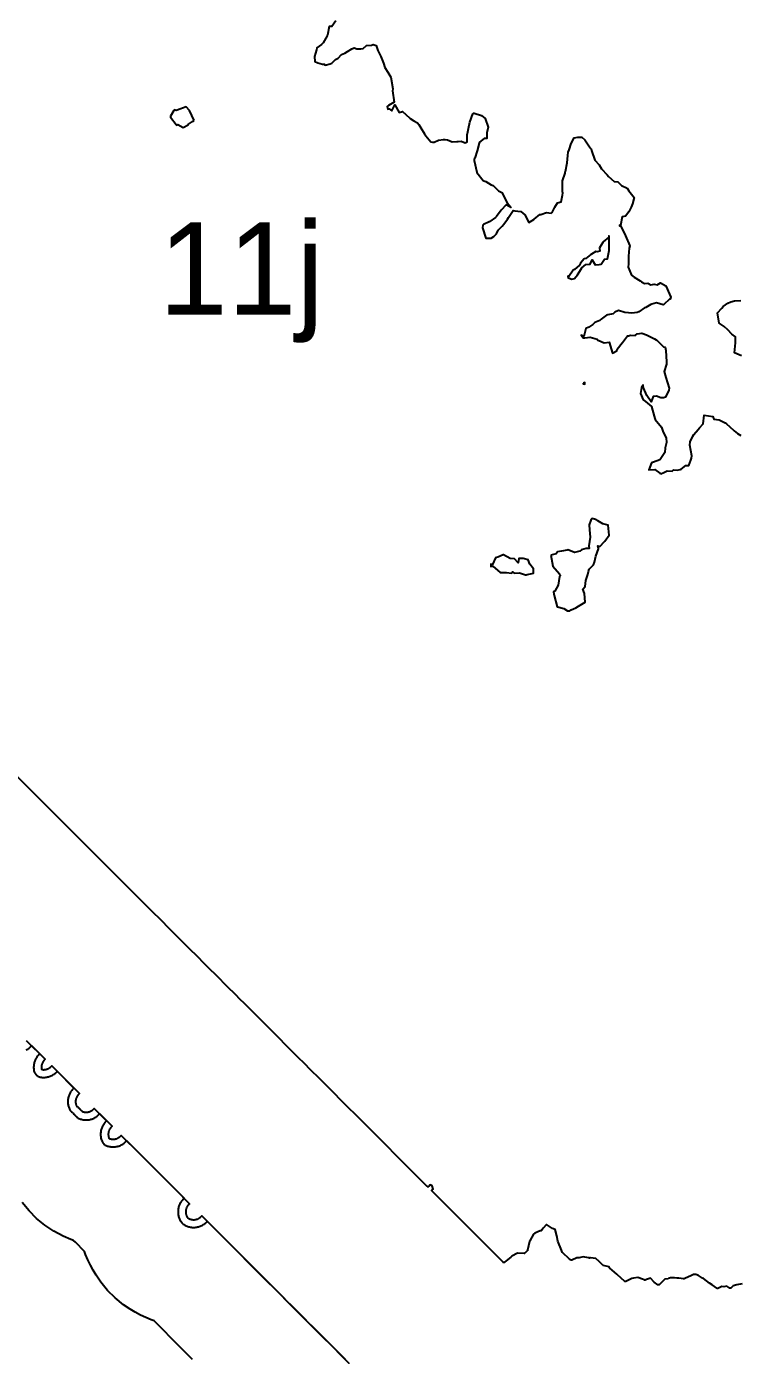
# Model space of a CAD drawing. Header units: millimetres. Extents: x 0 to 600, y 0 to 900.
# Drawn here: x 409.6 to 455.8, y 614.4 to 700.6 of the extents above; entities that cross this region are included whole.
import ezdxf
from ezdxf.enums import TextEntityAlignment as Align

# ---------------------------------------------------------------- set-up
doc = ezdxf.new("R2010")
doc.units = ezdxf.units.MM
doc.layers.add('CORTE', color=1, linetype='Continuous')
doc.layers.add('GRABADO', color=5, linetype='Continuous')

msp = doc.modelspace()

# ---------------------------------------------------------------- linework, layer by layer
at = {"layer": 'CORTE'}
for points in [[(429.678, 700.942), (429.423, 700.567), (429.243, 700.564), (429.127, 700.021), (429.111, 699.981), (429.104, 699.977), (428.85, 699.507), (428.753, 699.411), (428.437, 699.189), (428.411, 699.063), (428.292, 698.639), (428.315, 698.299), (428.494, 698.22), (428.812, 698.139), (428.94, 698.123), (428.988, 698.074), (429.298, 698.162), (429.422, 698.205), (429.658, 698.441), (429.828, 698.527), (430.034, 698.769), (430.266, 698.851), (430.434, 698.955), (430.719, 699.133), (430.862, 699.198), (431.03, 699.129), (431.288, 699.117), (431.436, 699.157), (431.656, 699.34), (431.992, 699.365), (432.097, 699.405), (432.289, 699.348), (432.389, 699.008), (432.586, 698.625), (432.754, 698.202), (432.859, 697.919), (433.054, 697.609), (433.231, 697.297), (433.371, 696.525), (433.346, 696.398), (433.448, 695.676), (433.097, 695.457), (432.994, 695.396), (433.036, 695.212), (433.126, 695.228), (433.304, 695.116), (433.507, 695.487), (433.775, 694.991), (433.999, 695.053), (434.452, 694.648), (434.503, 694.612), (434.722, 694.463), (434.972, 694.335), (435.048, 694.226), (435.175, 694.009), (435.412, 693.613), (435.519, 693.486), (435.827, 693.092), (435.948, 693.072), (436.053, 693.083), (436.329, 693.199), (436.651, 693.241), (436.772, 693.238), (436.912, 693.218), (437.221, 693.086), (437.513, 693.113), (437.617, 693.128), (437.806, 693.139), (438.06, 693.022), (438.183, 693.087), (438.185, 693.542), (438.239, 693.741), (438.269, 693.956), (438.354, 694.373), (438.561, 694.915), (438.572, 694.934), (438.6, 694.96), (438.642, 694.963), (439.11, 694.805), (439.36, 694.615), (439.556, 694.043), (439.469, 693.674), (439.462, 693.309), (439.287, 693.321), (438.984, 693.082), (438.968, 693.003), (438.848, 692.502), (438.678, 692.028), (438.651, 691.967), (438.649, 691.888), (438.816, 691.122), (438.819, 691.108), (438.825, 691.101), (439.224, 690.579), (439.277, 690.556), (439.392, 690.528), (439.739, 690.299), (439.879, 690.272), (440.229, 689.922), (440.438, 689.817), (440.779, 689.149), (441.029, 688.86), (441.015, 688.842), (440.726, 689.006), (440.393, 688.672), (440.101, 688.251), (440.038, 688.187), (439.654, 687.937), (439.63, 687.913), (439.61, 687.917), (439.25, 687.74), (439.199, 687.699), (439.186, 687.517), (439.411, 686.846), (439.755, 686.843), (439.921, 686.953), (440.092, 687.124), (440.206, 687.377), (440.452, 687.623), (440.569, 687.76), (440.801, 688.077), (440.867, 688.191), (441.179, 688.653), (441.289, 688.621), (441.672, 688.572), (441.94, 688.361), (442.197, 687.866), (442.504, 688.067), (442.528, 688.091), (442.54, 688.089), (442.901, 688.375), (442.962, 688.389), (443.332, 688.507), (443.631, 688.466), (443.697, 688.516), (443.884, 688.866), (444.042, 689.134), (444.296, 689.212), (444.364, 689.632), (444.402, 689.773), (444.365, 689.877), (444.376, 690.558), (444.541, 691.063), (444.55, 691.136), (444.57, 691.175), (444.667, 691.744), (444.717, 692.213), (444.736, 692.422), (444.796, 692.575), (444.932, 692.983), (445.137, 693.35), (445.371, 693.39), (445.63, 693.393), (445.819, 693.227), (446.175, 692.708), (446.241, 692.637), (446.26, 692.525), (446.476, 691.9), (446.755, 691.605), (446.898, 691.35), (447.263, 690.959), (447.364, 690.85), (447.725, 690.525), (447.96, 690.501), (448.194, 690.267), (448.562, 690.091), (448.68, 689.913), (449.016, 689.492), (448.919, 689.083), (448.827, 688.854), (448.676, 688.561), (448.455, 688.284), (448.248, 688.23), (448.134, 687.672), (448.065, 687.681), (448.076, 687.638), (448.152, 687.626), (448.464, 687.001), (448.73, 686.352), (448.702, 686.208), (448.656, 685.673), (448.657, 685.187), (448.632, 684.973), (448.843, 684.458), (449.031, 684.323), (449.413, 684.077), (449.495, 684.015), (449.698, 683.912), (449.906, 683.927), (450.102, 683.829), (450.325, 683.859), (450.503, 683.822), (450.735, 683.942), (451.075, 683.751), (451.317, 683.223), (451.409, 683.023), (451.348, 682.9), (451.321, 682.891), (450.956, 682.548), (450.933, 682.533), (450.9, 682.532), (450.472, 682.65), (450.167, 682.559), (450.094, 682.541), (449.769, 682.352), (449.712, 682.34), (449.702, 682.329), (449.321, 682.076), (449.205, 682.037), (448.877, 681.995), (448.431, 682.036), (448.425, 682.039), (448.014, 682.167), (447.76, 682.041), (447.654, 681.945), (447.319, 681.877), (447.248, 681.865), (447.233, 681.845), (446.876, 681.589), (446.804, 681.518), (446.476, 681.374), (446.342, 681.249), (446.091, 681.075), (445.887, 680.986), (445.761, 680.474), (445.587, 680.565), (445.71, 680.39), (445.755, 680.389), (445.82, 680.38), (446.172, 680.424), (446.613, 680.296), (446.657, 680.239), (446.74, 680.219), (447.073, 680.067), (447.39, 680.1), (447.625, 679.397), (447.902, 679.551), (447.913, 679.648), (448.249, 680.053), (448.275, 680.085), (448.594, 680.514), (448.663, 680.526), (448.784, 680.568), (449.081, 680.54), (449.219, 680.644), (449.512, 680.683), (449.821, 680.577), (449.986, 680.491), (450.337, 680.325), (450.448, 680.257), (450.486, 680.229), (450.929, 679.807), (451.035, 679.785), (451.071, 679.573), (451.127, 678.825), (451.128, 678.763), (451.114, 678.67), (450.963, 678.194), (451.067, 677.805), (451.3, 677.125), (451.278, 676.987), (451.05, 676.545), (450.933, 676.504), (450.745, 676.485), (450.468, 676.602), (450.255, 676.589), (450.117, 676.225), (449.837, 676.655), (449.631, 677.139), (449.606, 677.32), (449.588, 677.311), (449.58, 677.301), (449.5, 677.171), (449.433, 676.777), (449.6, 676.372), (449.752, 676.252), (450.152, 675.935), (450.329, 675.299), (450.366, 675.145), (450.393, 675.095), (450.784, 674.594), (450.893, 674.275), (451.086, 673.894), (451.125, 673.592), (451.037, 673.246), (451.011, 672.942), (450.701, 672.491), (450.676, 672.466), (450.268, 672.326), (450.151, 672.278), (449.977, 671.824), (450.352, 671.849), (450.678, 671.606), (450.789, 671.572), (450.868, 671.599), (451.169, 671.762), (451.483, 671.735), (451.572, 671.817), (451.806, 671.799), (451.999, 671.845), (452.077, 671.863), (452.374, 672.113), (452.562, 672.109), (452.696, 672.453), (452.737, 672.589), (452.755, 672.739), (452.625, 673.422), (452.661, 673.648), (452.816, 674.019), (452.898, 674.126), (453.163, 674.431), (453.262, 674.548), (453.487, 674.816), (453.568, 675.361), (453.849, 675.319), (454.113, 675.275), (454.194, 675.107), (454.537, 675.066), (454.923, 674.867), (455.014, 674.818), (455.459, 674.392), (455.504, 674.352), (455.733, 674.192), (455.941, 674.061)], [(455.975, 679.228), (455.539, 679.412), (455.599, 680.063), (455.584, 680.442), (455.35, 680.62), (455.09, 680.897), (454.859, 681.128), (454.529, 681.339), (454.421, 681.997), (454.699, 682.318), (454.802, 682.42), (455.095, 682.641), (455.284, 682.717), (455.523, 682.779), (455.941, 682.816)], [(456.016, 619.039), (455.675, 618.97), (455.432, 618.911), (455.321, 618.783), (455.318, 618.78), (455.313, 618.775), (455.308, 618.772), (455.3, 618.766), (455.287, 618.762), (455.277, 618.76), (455.268, 618.759), (455.264, 618.759), (455.253, 618.76), (455.244, 618.763), (455.234, 618.766), (455.032, 618.891), (454.844, 618.854), (454.838, 618.853), (454.833, 618.853), (454.829, 618.853), (454.706, 618.862), (454.457, 618.745), (454.452, 618.742), (454.443, 618.74), (454.439, 618.739), (454.431, 618.738), (454.424, 618.738), (454.413, 618.738), (454.395, 618.743), (454.386, 618.749), (454.384, 618.751), (454.081, 618.97), (453.912, 619.091), (453.513, 619.379), (453.451, 619.415), (453.448, 619.417), (453.199, 619.59), (453.02, 619.642), (452.873, 619.651), (452.659, 619.534), (452.651, 619.531), (452.644, 619.529), (452.585, 619.517), (452.259, 619.365), (452.253, 619.363), (452.247, 619.361), (452.237, 619.359), (452.228, 619.359), (452.222, 619.359), (451.927, 619.401), (451.793, 619.416), (451.644, 619.425), (451.388, 619.425), (451.243, 619.377), (451.235, 619.375), (451.001, 619.352), (450.804, 619.132), (450.802, 619.129), (450.646, 618.985), (450.642, 618.982), (450.637, 618.978), (450.626, 618.973), (450.618, 618.97), (450.615, 618.969), (450.604, 618.967), (450.59, 618.967), (450.581, 618.969), (450.574, 618.97), (450.566, 618.973), (450.555, 618.979), (450.323, 619.151), (450.318, 619.156), (450.089, 619.409), (449.829, 619.316), (449.728, 619.286), (449.717, 619.284), (449.706, 619.284), (449.696, 619.285), (449.685, 619.288), (449.68, 619.29), (449.564, 619.341), (449.254, 619.461), (448.985, 619.41), (448.875, 619.389), (448.491, 619.19), (448.485, 619.187), (448.478, 619.185), (448.47, 619.183), (448.461, 619.182), (448.454, 619.182), (448.444, 619.183), (448.436, 619.185), (448.434, 619.185), (448.422, 619.189), (448.409, 619.199), (447.924, 619.655), (447.902, 619.67), (447.441, 620.066), (447.432, 620.076), (447.394, 620.142), (447.021, 620.235), (447.011, 620.239), (447.002, 620.244), (446.994, 620.25), (446.751, 620.493), (446.527, 620.682), (446.181, 620.732), (446.167, 620.723), (446.158, 620.719), (446.146, 620.716), (446.138, 620.715), (446.125, 620.714), (446.112, 620.718), (446.061, 620.732), (445.704, 620.784), (445.459, 620.723), (445.451, 620.721), (445.442, 620.72), (445.302, 620.72), (444.971, 620.585), (444.962, 620.581), (444.947, 620.579), (444.935, 620.579), (444.926, 620.581), (444.912, 620.585), (444.904, 620.59), (444.9, 620.593), (444.83, 620.649), (444.375, 621.066), (444.367, 621.073), (444.362, 621.082), (444.359, 621.088), (444.311, 621.214), (444.078, 621.797), (444.076, 621.803), (444.003, 622.143), (443.899, 622.563), (443.727, 622.627), (443.719, 622.63), (443.325, 622.891), (443.117, 622.652), (443.015, 622.499), (443.011, 622.493), (443.004, 622.486), (442.997, 622.48), (442.989, 622.476), (442.983, 622.473), (442.976, 622.47), (442.963, 622.467), (442.946, 622.467), (442.936, 622.47), (442.934, 622.47), (442.93, 622.471), (442.927, 622.472), (442.571, 622.336), (442.501, 622.269), (442.25, 621.827), (442.246, 621.821), (442.24, 621.814), (442.238, 621.812), (442.234, 621.788), (442.234, 621.787), (442.113, 621.221), (442.112, 621.217), (442.108, 621.207), (442.103, 621.198), (442.098, 621.191), (442.092, 621.185), (441.924, 621.025), (441.918, 621.019), (441.91, 621.014), (441.898, 621.008), (441.887, 621.006), (441.877, 621.004), (441.459, 621.031), (441.454, 621.032), (441.448, 621.033), (441.097, 620.829), (441.017, 620.77), (440.725, 620.529), (440.613, 620.437), (440.607, 620.432), (440.595, 620.426), (440.585, 620.422), (440.574, 620.42), (440.564, 620.42), (440.556, 620.421), (440.547, 620.422), (440.534, 620.427), (440.526, 620.431), (440.518, 620.436), (435.868, 625.087), (435.974, 625.193), (435.987, 625.18), (435.922, 625.392), (435.782, 625.458), (435.712, 625.363), (435.709, 625.359), (435.702, 625.352), (435.693, 625.345), (435.685, 625.341), (435.68, 625.338), (435.671, 625.335), (435.66, 625.334), (435.649, 625.333), (435.637, 625.335), (435.622, 625.339), (435.614, 625.344), (435.606, 625.349), (430.942, 630.012), (430.942, 630.012), (430.497, 630.458), (429.06, 631.895), (428.803, 632.152), (428.409, 632.546), (428.23, 632.725), (427.944, 633.011), (427.719, 633.236), (427.148, 633.807), (426.492, 634.463), (425.925, 635.03), (425.231, 635.724), (424.627, 636.328), (423.763, 637.192), (423.426, 637.529), (423.206, 637.749), (422.607, 638.348), (421.971, 638.984), (421.414, 639.541), (421.032, 639.923), (420.802, 640.153), (420.075, 640.88), (419.39, 641.565), (418.931, 642.024), (418.273, 642.681), (417.834, 643.12), (416.883, 644.072), (416.105, 644.85), (415.602, 645.353), (415.282, 645.672), (388.732, 672.223)], [(409.596, 634.203), (409.647, 634.23), (409.696, 634.259), (409.744, 634.291), (409.79, 634.326), (409.834, 634.362), (409.877, 634.401), (409.95, 634.474), (410.468, 633.957), (410.394, 633.883), (410.356, 633.841), (410.319, 633.796), (410.285, 633.75), (410.253, 633.702), (410.224, 633.653), (410.196, 633.602), (410.172, 633.55), (410.15, 633.497), (410.131, 633.443), (410.114, 633.388), (410.1, 633.332), (410.089, 633.276), (410.08, 633.219), (410.075, 633.162), (410.072, 633.104), (410.072, 633.047), (410.075, 632.99), (410.08, 632.932), (410.084, 632.905), (410.095, 632.85), (410.111, 632.799), (410.131, 632.749), (410.157, 632.701), (410.187, 632.657), (410.221, 632.615), (410.259, 632.577), (410.3, 632.543), (410.345, 632.513), (410.393, 632.488), (410.442, 632.467), (410.494, 632.452), (410.548, 632.441), (410.576, 632.437), (410.633, 632.431), (410.691, 632.428), (410.748, 632.428), (410.805, 632.431), (410.863, 632.437), (410.92, 632.445), (410.976, 632.456), (411.032, 632.47), (411.087, 632.487), (411.141, 632.506), (411.194, 632.528), (411.246, 632.553), (411.297, 632.58), (411.346, 632.609), (411.394, 632.641), (411.44, 632.676), (411.484, 632.712), (411.527, 632.751), (411.6, 632.824), (412.688, 631.736), (412.615, 631.663), (412.576, 631.62), (412.54, 631.576), (412.505, 631.53), (412.473, 631.482), (412.444, 631.433), (412.417, 631.382), (412.392, 631.33), (412.37, 631.277), (412.351, 631.223), (412.334, 631.168), (412.32, 631.112), (412.309, 631.056), (412.301, 630.999), (412.295, 630.941), (412.292, 630.884), (412.292, 630.827), (412.295, 630.769), (412.301, 630.712), (412.309, 630.655), (412.32, 630.599), (412.334, 630.543), (412.351, 630.488), (412.37, 630.434), (412.392, 630.381), (412.395, 630.374), (412.422, 630.325), (412.451, 630.28), (412.486, 630.239), (412.524, 630.201), (412.565, 630.167), (412.617, 630.132), (412.63, 630.113), (412.664, 630.072), (412.702, 630.033), (412.712, 630.025), (412.725, 630.005), (412.76, 629.963), (412.798, 629.925), (412.839, 629.891), (412.849, 629.885), (412.877, 629.856), (412.919, 629.822), (412.964, 629.792), (413.011, 629.767), (413.063, 629.745), (413.111, 629.728), (413.166, 629.712), (413.221, 629.698), (413.278, 629.686), (413.335, 629.678), (413.392, 629.672), (413.449, 629.67), (413.507, 629.67), (413.564, 629.672), (413.621, 629.678), (413.678, 629.686), (413.735, 629.698), (413.79, 629.712), (413.845, 629.728), (413.899, 629.748), (413.953, 629.77), (414.004, 629.794), (414.055, 629.821), (414.104, 629.851), (414.152, 629.883), (414.198, 629.917), (414.243, 629.954), (414.285, 629.992), (414.359, 630.065), (414.809, 629.615), (414.736, 629.542), (414.697, 629.499), (414.661, 629.455), (414.626, 629.409), (414.595, 629.361), (414.565, 629.312), (414.538, 629.261), (414.513, 629.209), (414.491, 629.156), (414.472, 629.102), (414.455, 629.047), (414.441, 628.991), (414.43, 628.934), (414.422, 628.878), (414.416, 628.82), (414.413, 628.763), (414.413, 628.706), (414.416, 628.648), (414.422, 628.591), (414.43, 628.534), (414.441, 628.478), (414.455, 628.422), (414.472, 628.367), (414.486, 628.326), (414.508, 628.275), (414.533, 628.228), (414.563, 628.183), (414.597, 628.141), (414.635, 628.103), (414.677, 628.069), (414.721, 628.039), (414.769, 628.014), (414.82, 627.993), (414.861, 627.978), (414.916, 627.961), (414.971, 627.948), (415.028, 627.936), (415.085, 627.928), (415.142, 627.922), (415.199, 627.919), (415.257, 627.919), (415.314, 627.922), (415.371, 627.928), (415.428, 627.936), (415.485, 627.948), (415.54, 627.961), (415.595, 627.978), (415.65, 627.998), (415.703, 628.02), (415.755, 628.044), (415.805, 628.071), (415.855, 628.101), (415.902, 628.133), (415.949, 628.167), (415.993, 628.203), (416.036, 628.242), (416.109, 628.315), (419.832, 624.593), (419.758, 624.519), (419.72, 624.477), (419.683, 624.432), (419.649, 624.386), (419.617, 624.338), (419.587, 624.289), (419.56, 624.238), (419.536, 624.186), (419.514, 624.133), (419.494, 624.079), (419.478, 624.024), (419.464, 623.968), (419.452, 623.912), (419.444, 623.855), (419.438, 623.798), (419.436, 623.741), (419.436, 623.683), (419.438, 623.626), (419.444, 623.569), (419.452, 623.512), (419.464, 623.455), (419.478, 623.4), (419.494, 623.344), (419.514, 623.29), (419.536, 623.237), (419.56, 623.185), (419.587, 623.135), (419.617, 623.085), (419.649, 623.038), (419.652, 623.033), (419.688, 622.99), (419.726, 622.952), (419.769, 622.916), (419.774, 622.913), (419.821, 622.881), (419.871, 622.851), (419.921, 622.824), (419.973, 622.8), (420.027, 622.778), (420.081, 622.758), (420.136, 622.741), (420.191, 622.728), (420.248, 622.716), (420.305, 622.708), (420.362, 622.702), (420.419, 622.699), (420.477, 622.699), (420.534, 622.702), (420.591, 622.708), (420.648, 622.716), (420.705, 622.728), (420.76, 622.741), (420.815, 622.758), (420.87, 622.778), (420.923, 622.8), (420.975, 622.824), (421.025, 622.851), (421.075, 622.881), (421.122, 622.913), (421.169, 622.947), (421.213, 622.983), (421.256, 623.022), (421.329, 623.095), (424.669, 619.755), (425.365, 619.059), (426.052, 618.373), (426.693, 617.731), (427.666, 616.758), (428.641, 615.784), (429.556, 614.868), (429.986, 614.439), (430.269, 614.155)], [(420.382, 614.143), (419.973, 614.552), (419.477, 615.048), (419.041, 615.483), (418.449, 616.076), (417.952, 616.573), (417.952, 616.573), (417.884, 616.64), (417.687, 616.711), (417.339, 616.855), (416.998, 617.016), (416.666, 617.194), (416.343, 617.388), (415.894, 617.687), (415.355, 618.13), (414.866, 618.619), (414.423, 619.158), (414.124, 619.607), (413.93, 619.93), (413.753, 620.262), (413.592, 620.602), (413.447, 620.95), (413.377, 621.148), (412.79, 621.735), (412.664, 621.86), (412.48, 621.926), (411.986, 622.131), (411.376, 622.457), (410.8, 622.842), (410.265, 623.281), (409.775, 623.771), (409.336, 624.306)]]:
    msp.add_lwpolyline(points, dxfattribs=at)
for points in [[(420.48, 694.485), (420.186, 695.124), (419.969, 695.366), (419.717, 695.275), (419.618, 695.232), (419.309, 695.128), (419.2, 695.16), (419.175, 695.134), (418.946, 694.752), (418.959, 694.697), (419.306, 694.215), (419.348, 694.175), (419.414, 694.223), (419.781, 694.03), (420.091, 694.2), (420.111, 694.241), (420.385, 694.424), (420.48, 694.485)], [(447.392, 686.044), (447.39, 686.053), (447.394, 686.072), (447.391, 686.791), (447.393, 686.989), (447.388, 686.993), (447.386, 686.908), (447.019, 686.616), (446.981, 686.558), (446.765, 686.226), (446.795, 686.012), (446.628, 685.966), (446.531, 685.994), (446.263, 685.817), (446.21, 685.799), (445.881, 685.538), (445.77, 685.506), (445.538, 685.231), (445.485, 685.092), (445.149, 684.827), (445.058, 684.763), (444.782, 684.372), (444.717, 684.375), (444.734, 684.285), (444.806, 684.265), (444.981, 684.186), (445.162, 684.236), (445.34, 684.462), (445.491, 684.717), (445.621, 684.933), (445.895, 685.144), (446.17, 685.154), (446.307, 685.449), (446.498, 685.11), (446.753, 685.134), (446.884, 685.173), (447.097, 685.485), (447.282, 685.503), (447.392, 686.044)], [(445.708, 677.449), (445.711, 677.409), (445.763, 677.406), (445.812, 677.389), (445.815, 677.479), (445.729, 677.445), (445.708, 677.449)], [(443.607, 666.285), (443.746, 665.586), (444.169, 665.085), (444.188, 665.051), (444.233, 664.963), (444.189, 664.919), (444.088, 664.338), (443.885, 663.965), (443.78, 663.907), (443.828, 663.685), (444.037, 662.946), (444.036, 662.942), (444.054, 662.937), (444.459, 662.828), (444.695, 662.693), (444.85, 662.681), (444.926, 662.74), (445.231, 662.88), (445.417, 662.988), (445.617, 663.115), (445.849, 663.235), (445.804, 663.808), (445.694, 664.093), (445.838, 664.259), (445.887, 664.654), (446.026, 665.047), (446.056, 665.228), (446.111, 665.375), (446.394, 665.658), (446.457, 665.836), (446.535, 666.228), (446.698, 666.694), (446.67, 666.895), (446.792, 666.864), (447.103, 667.176), (447.119, 667.204), (447.392, 667.586), (447.343, 668.246), (446.98, 668.329), (446.672, 668.52), (446.519, 668.6), (446.292, 668.679), (446.203, 668.567), (446.101, 668.26), (446.124, 667.932), (446.176, 667.452), (446.083, 666.9), (446.109, 666.717), (445.955, 666.719), (445.916, 666.734), (445.6, 666.64), (445.503, 666.543), (445.156, 666.458), (444.781, 666.613), (444.722, 666.632), (444.679, 666.611), (444.319, 666.542), (444.054, 666.511), (443.952, 666.385), (443.607, 666.285)], [(440.532, 666.308), (440.169, 666.164), (440.036, 666.119), (439.831, 665.685), (439.716, 665.702), (439.731, 665.557), (439.847, 665.577), (440.324, 665.173), (440.331, 665.172), (440.731, 665.159), (441.072, 665.132), (441.133, 665.212), (441.235, 665.128), (441.582, 665.15), (441.973, 665.019), (442.011, 665.012), (442.079, 665.029), (442.403, 665.109), (442.493, 665.13), (442.491, 665.397), (442.256, 665.699), (442.15, 665.985), (441.832, 666.075), (441.551, 666.073), (441.487, 665.799), (441.266, 666.052), (440.978, 666.07), (440.538, 666.305), (440.532, 666.308)]]:
    msp.add_lwpolyline(points, close=True, dxfattribs=at)
at = {"layer": 'GRABADO'}
msp.add_lwpolyline([(409.597, 634.828), (410.821, 633.603), (410.757, 633.538), (410.734, 633.514), (410.714, 633.488), (410.694, 633.462), (410.676, 633.435), (410.659, 633.406), (410.643, 633.377), (410.629, 633.348), (410.617, 633.317), (410.605, 633.286), (410.596, 633.255), (410.588, 633.223), (410.581, 633.19), (410.577, 633.158), (410.573, 633.125), (410.572, 633.092), (410.572, 633.059), (410.573, 633.026), (410.577, 632.994), (410.577, 632.99), (410.581, 632.972), (410.582, 632.967), (410.584, 632.963), (410.586, 632.959), (410.589, 632.955), (410.592, 632.951), (410.595, 632.948), (410.599, 632.945), (410.602, 632.942), (410.607, 632.94), (410.611, 632.938), (410.615, 632.937), (410.634, 632.933), (410.637, 632.933), (410.67, 632.93), (410.703, 632.928), (410.736, 632.928), (410.769, 632.93), (410.801, 632.933), (410.834, 632.938), (410.866, 632.944), (410.898, 632.952), (410.93, 632.962), (410.961, 632.973), (410.991, 632.985), (411.021, 633), (411.05, 633.015), (411.078, 633.032), (411.106, 633.05), (411.132, 633.07), (411.158, 633.091), (411.182, 633.113), (411.247, 633.178), (413.042, 631.383), (412.977, 631.318), (412.955, 631.294), (412.934, 631.268), (412.914, 631.242), (412.896, 631.214), (412.879, 631.186), (412.864, 631.157), (412.85, 631.127), (412.837, 631.097), (412.826, 631.066), (412.816, 631.034), (412.808, 631.002), (412.802, 630.97), (412.797, 630.937), (412.794, 630.905), (412.792, 630.872), (412.792, 630.839), (412.794, 630.806), (412.797, 630.773), (412.802, 630.741), (412.808, 630.708), (412.816, 630.676), (412.826, 630.645), (412.837, 630.614), (412.846, 630.591), (412.851, 630.582), (412.854, 630.579), (412.857, 630.575), (412.86, 630.572), (412.863, 630.569), (412.895, 630.548), (412.934, 630.519), (412.97, 630.486), (413.003, 630.449), (413.031, 630.413), (413.035, 630.408), (413.046, 630.396), (413.065, 630.379), (413.098, 630.342), (413.127, 630.303), (413.13, 630.3), (413.134, 630.296), (413.147, 630.285), (413.166, 630.271), (413.202, 630.238), (413.214, 630.227), (413.217, 630.224), (413.221, 630.221), (413.225, 630.219), (413.243, 630.212), (413.267, 630.203), (413.299, 630.194), (413.331, 630.186), (413.363, 630.179), (413.396, 630.174), (413.429, 630.171), (413.461, 630.17), (413.494, 630.17), (413.527, 630.171), (413.56, 630.174), (413.593, 630.179), (413.625, 630.186), (413.657, 630.194), (413.688, 630.203), (413.719, 630.214), (413.75, 630.227), (413.78, 630.241), (413.809, 630.256), (413.837, 630.273), (413.864, 630.292), (413.891, 630.311), (413.916, 630.332), (413.941, 630.354), (414.005, 630.419), (415.163, 629.262), (415.098, 629.197), (415.076, 629.173), (415.055, 629.147), (415.035, 629.121), (415.017, 629.093), (415, 629.065), (414.985, 629.036), (414.971, 629.006), (414.958, 628.976), (414.947, 628.945), (414.937, 628.913), (414.929, 628.881), (414.923, 628.849), (414.918, 628.816), (414.915, 628.784), (414.913, 628.751), (414.913, 628.718), (414.915, 628.685), (414.918, 628.652), (414.923, 628.62), (414.929, 628.587), (414.937, 628.555), (414.947, 628.524), (414.953, 628.507), (414.96, 628.489), (414.962, 628.485), (414.965, 628.481), (414.968, 628.478), (414.971, 628.474), (414.975, 628.471), (414.979, 628.469), (414.983, 628.466), (415, 628.459), (415.018, 628.453), (415.049, 628.444), (415.081, 628.436), (415.113, 628.429), (415.146, 628.424), (415.179, 628.421), (415.212, 628.419), (415.244, 628.419), (415.277, 628.421), (415.31, 628.424), (415.343, 628.429), (415.375, 628.436), (415.407, 628.444), (415.439, 628.453), (415.47, 628.464), (415.5, 628.477), (415.53, 628.491), (415.559, 628.506), (415.587, 628.523), (415.614, 628.542), (415.641, 628.561), (415.666, 628.582), (415.691, 628.604), (415.755, 628.669), (416.937, 627.488), (417.74, 626.685), (418.532, 625.892), (419.272, 625.152), (420.185, 624.239), (420.12, 624.175), (420.098, 624.15), (420.077, 624.125), (420.058, 624.098), (420.039, 624.071), (420.023, 624.043), (420.007, 624.014), (419.993, 623.984), (419.98, 623.953), (419.969, 623.922), (419.96, 623.891), (419.952, 623.859), (419.945, 623.827), (419.94, 623.794), (419.937, 623.761), (419.936, 623.728), (419.936, 623.695), (419.937, 623.663), (419.94, 623.63), (419.945, 623.597), (419.952, 623.565), (419.96, 623.533), (419.969, 623.501), (419.98, 623.47), (419.993, 623.44), (420.007, 623.41), (420.023, 623.381), (420.039, 623.353), (420.053, 623.333), (420.059, 623.326), (420.062, 623.323), (420.069, 623.316), (420.089, 623.303), (420.117, 623.286), (420.146, 623.271), (420.176, 623.257), (420.207, 623.244), (420.238, 623.233), (420.269, 623.224), (420.301, 623.216), (420.333, 623.209), (420.366, 623.204), (420.399, 623.201), (420.432, 623.199), (420.464, 623.199), (420.497, 623.201), (420.53, 623.204), (420.563, 623.209), (420.595, 623.216), (420.627, 623.224), (420.659, 623.233), (420.69, 623.244), (420.72, 623.257), (420.75, 623.271), (420.779, 623.286), (420.807, 623.303), (420.834, 623.322), (420.861, 623.341), (420.886, 623.362), (420.911, 623.384), (420.975, 623.449), (421.52, 622.905), (422.575, 621.849), (423.073, 621.351), (423.073, 621.351), (423.399, 621.026), (423.991, 620.433), (424.427, 619.998), (424.922, 619.502), (425.332, 619.092), (425.563, 618.861), (425.76, 618.664), (425.928, 618.496), (426.097, 618.328), (426.44, 617.984), (426.861, 617.563), (427.249, 617.175), (427.586, 616.838), (427.906, 616.518), (428.151, 616.273), (428.519, 615.906), (429.016, 615.409), (429.273, 615.151), (429.385, 615.039), (429.538, 614.886), (429.915, 614.51), (430.547, 613.878)], dxfattribs=at)

# ---------------------------------------------------------------- texts
msp.add_text('11j', height=6, dxfattribs=at).set_placement((423.544, 684.881), align=Align.MIDDLE_CENTER)

doc.saveas('drawing.dxf')
